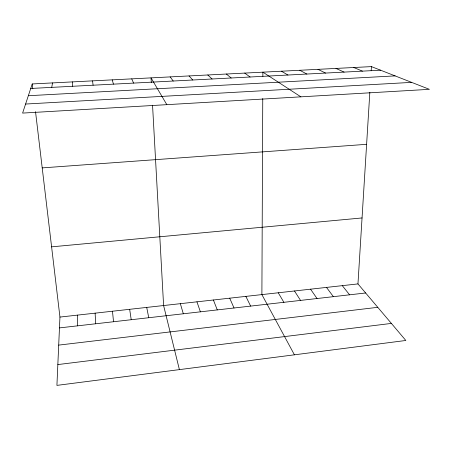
<?xml version="1.0" encoding="UTF-8"?>
<svg xmlns="http://www.w3.org/2000/svg" width="452" height="452" viewBox="0 0 452 452"><rect width="100%" height="100%" fill="white"/><g stroke="black" fill="none" stroke-linecap="round" stroke-linejoin="round"><path stroke-width="0.68" d="M262.759 98.536L261.889 294.597L294.421 354.82M262.861 76.286L262.878 72.162L300.868 96.841M72.529 86.281L72.648 81.885M35.516 111.621L59.946 317.072L56.918 385.386L405.828 340.475L357.961 283.907L369.838 92.298M371.171 70.806L371.431 66.614L32.228 83.948L22.6 113.09L429.4 89.332L371.431 66.614M51.743 87.372L52.539 82.914M57.845 364.572L391.387 323.412M58.703 345.113L377.77 307.32M59.466 327.903L365.64 292.981M59.946 317.072L357.961 283.907M51.596 246.848L362.046 217.949M42.211 167.895L366.617 144.318M25.589 104.045L411.636 82.371M28.335 95.722L395.116 75.896M30.736 88.468L380.561 70.19M353.786 67.512L362.414 71.139M335.966 68.421L344.079 72.094M317.965 69.342L325.553 73.066M299.789 70.275L306.84 74.043M281.426 71.213L287.935 75.026M244.701 73.088L250.097 77.004M226.339 74.026L231.175 77.993M207.796 74.975L212.056 78.993M189.066 75.93L192.738 80.004M342.294 285.647L349.582 294.811M170.15 76.902L173.223 81.021M326.497 287.404L333.378 296.665M310.558 289.178L317.033 298.529M294.478 290.969L300.535 300.411M278.251 292.777L283.884 302.309M166.833 104.666L151.041 77.874L151.307 82.62M245.86 296.382L250.634 306.1M229.695 298.179L234.034 307.993M131.741 78.863L133.577 83.095M213.389 299.992L217.282 309.902M196.942 301.823L200.383 311.829M180.342 303.671L183.326 313.778M112.243 79.857L113.441 84.145M179.399 369.623L163.601 305.535L152.55 105.226M146.714 307.416L148.753 317.722M129.667 309.309L131.221 319.722M92.547 80.868L93.095 85.208M32.228 83.948L32.804 88.824M112.475 311.225L113.531 321.739M95.123 313.157L95.677 323.773M77.614 315.106L77.659 325.83"/></g></svg>
